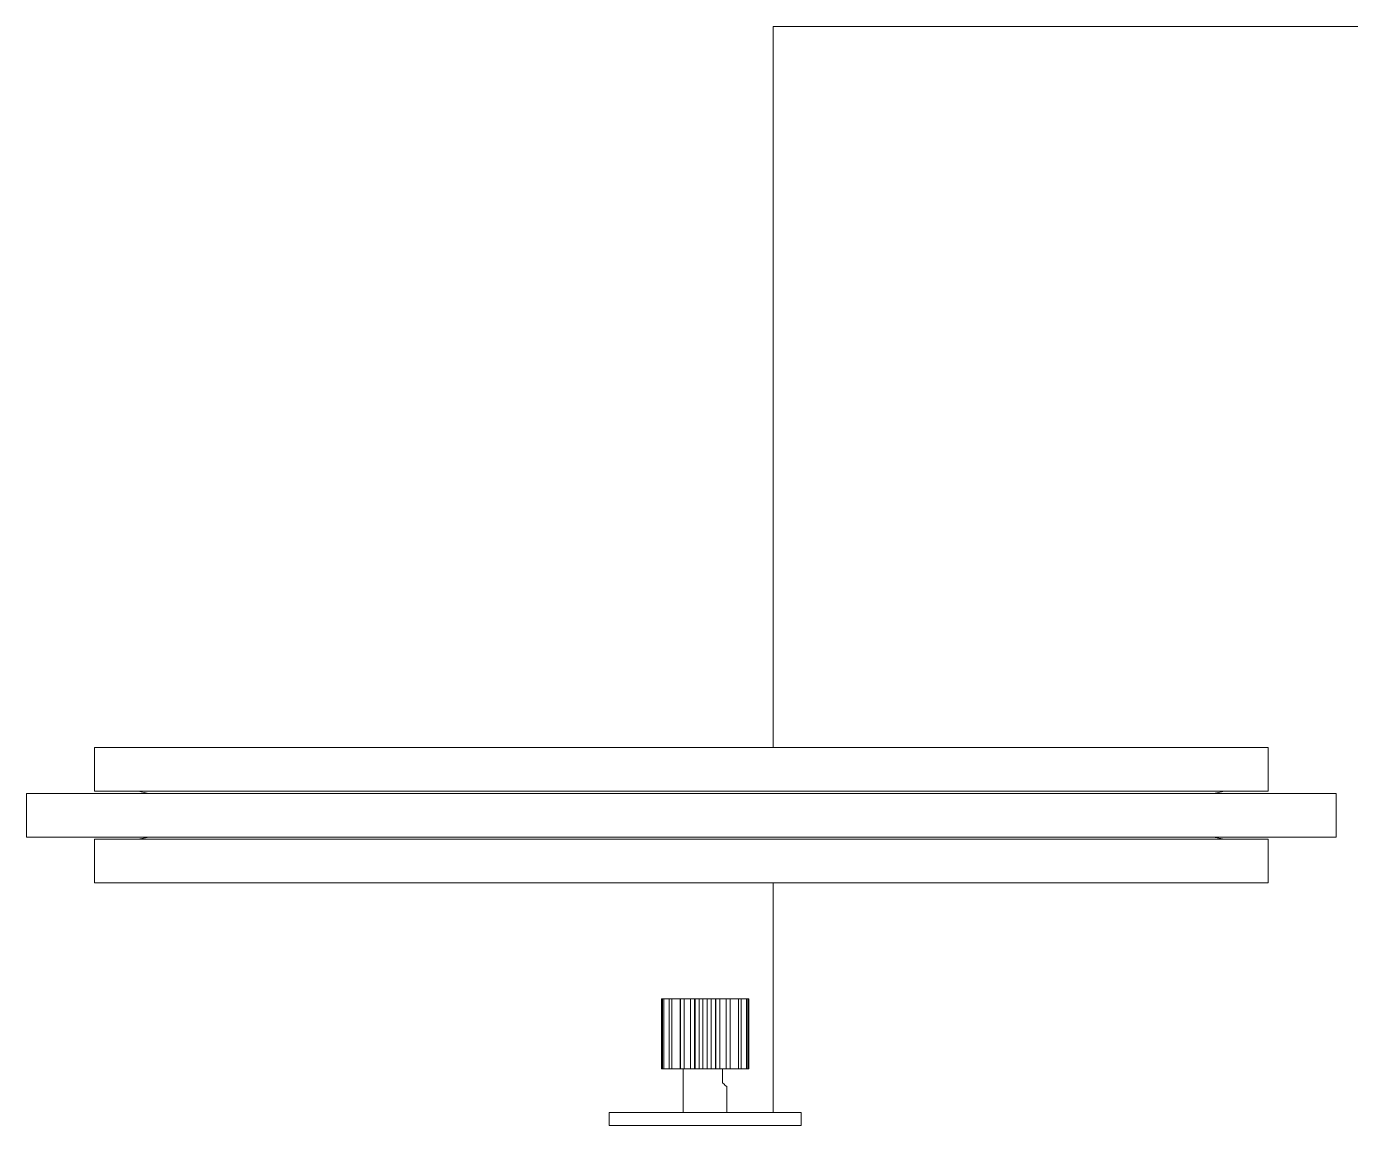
# Model space of a CAD drawing. Header units: millimetres. Extents: x -331 to 5585, y -2655 to 1513.
# Drawn here: x 2553.1 to 2704.8, y 514.8 to 640.7 of the extents above; entities that cross this region are included whole.
import ezdxf

# ---------------------------------------------------------------- set-up
doc = ezdxf.new("R2010")
doc.units = ezdxf.units.MM

msp = doc.modelspace()

# ---------------------------------------------------------------- linework, layer by layer
at = {"color": 7, "linetype": 'Continuous', "lineweight": 15}
for p, q in [((2853.57, 640.67), (2638.61, 640.67)), ((2638.61, 640.67), (2638.61, 558.05)), ((2560.89, 558.05), (2560.89, 553.05)), ((2695.31, 558.05), (2560.89, 558.05)), ((2695.31, 553.05), (2695.31, 558.05)), ((2553.1, 552.8), (2553.1, 547.8)), ((2553.1, 552.8), (2554.3, 552.8)), ((2554.3, 552.8), (2703.1, 552.8)), ((2695.31, 553.05), (2560.89, 553.05)), ((2703.1, 547.8), (2703.1, 552.8)), ((2553.1, 547.8), (2554.3, 547.8)), ((2554.3, 547.8), (2703.1, 547.8)), ((2560.89, 547.55), (2560.89, 542.55)), ((2695.31, 547.55), (2560.89, 547.55)), ((2695.31, 542.55), (2695.31, 547.55)), ((2695.31, 542.55), (2560.89, 542.55)), ((2638.61, 542.55), (2638.61, 516.25)), ((2625.84, 521.25), (2625.84, 529.25)), ((2625.84, 529.25), (2625.96, 529.25)), ((2625.96, 521.25), (2625.96, 529.25)), ((2626.1, 529.25), (2625.96, 529.25)), ((2626.1, 521.25), (2626.1, 529.25)), ((2626.1, 529.25), (2626.7, 529.25)), ((2626.7, 521.25), (2626.7, 529.25)), ((2627, 529.25), (2626.7, 529.25)), ((2627, 521.25), (2627, 529.25)), ((2627, 529.25), (2627.96, 529.25)), ((2627.96, 521.25), (2627.96, 529.25)), ((2627.99, 521.25), (2627.99, 529.25)), ((2628.42, 529.25), (2627.99, 529.25)), ((2628.42, 521.25), (2628.42, 529.25)), ((2628.42, 529.25), (2629.16, 529.25)), ((2629.16, 521.25), (2629.16, 529.25)), ((2629.16, 529.25), (2629.63, 529.25)), ((2629.61, 529.25), (2629.61, 521.25)), ((2629.67, 529.25), (2629.61, 529.25)), ((2629.67, 521.25), (2629.67, 529.25)), ((2630.16, 529.25), (2629.67, 529.25)), ((2630.16, 521.25), (2630.16, 529.25)), ((2630.16, 529.25), (2630.58, 529.25)), ((2630.58, 521.25), (2630.58, 529.25)), ((2630.58, 529.25), (2631.08, 529.25)), ((2631.08, 521.25), (2631.08, 529.25)), ((2631.51, 529.25), (2631.08, 529.25)), ((2631.51, 521.25), (2631.51, 529.25)), ((2632, 529.25), (2631.51, 529.25)), ((2632, 521.25), (2632, 529.25)), ((2632, 529.25), (2632.05, 529.25)), ((2632.04, 529.25), (2632.51, 529.25)), ((2632.05, 521.25), (2632.05, 529.25)), ((2632.51, 521.25), (2632.51, 529.25)), ((2633.25, 529.25), (2632.51, 529.25)), ((2633.25, 521.25), (2633.25, 529.25)), ((2633.68, 529.25), (2633.25, 529.25)), ((2633.68, 521.25), (2633.68, 529.25)), ((2633.71, 521.25), (2633.71, 529.25)), ((2634.67, 529.25), (2633.71, 529.25)), ((2634.67, 521.25), (2634.67, 529.25)), ((2634.97, 529.25), (2634.67, 529.25)), ((2634.97, 521.25), (2634.97, 529.25)), ((2635.57, 529.25), (2634.97, 529.25)), ((2635.57, 521.25), (2635.57, 529.25)), ((2635.71, 529.25), (2635.57, 529.25)), ((2635.71, 521.25), (2635.71, 529.25)), ((2635.83, 529.25), (2635.71, 529.25)), ((2635.83, 521.25), (2635.83, 529.25)), ((2625.84, 521.25), (2625.96, 521.25)), ((2626.1, 521.25), (2625.96, 521.25)), ((2626.1, 521.25), (2626.7, 521.25)), ((2627, 521.25), (2626.7, 521.25)), ((2627, 521.25), (2627.96, 521.25)), ((2628.42, 521.25), (2627.99, 521.25)), ((2628.33, 521.25), (2628.33, 516.25)), ((2628.42, 521.25), (2629.16, 521.25)), ((2629.16, 521.25), (2629.63, 521.25)), ((2629.67, 521.25), (2629.61, 521.25)), ((2630.16, 521.25), (2629.67, 521.25)), ((2630.16, 521.25), (2630.58, 521.25)), ((2630.58, 521.25), (2631.08, 521.25)), ((2631.51, 521.25), (2631.08, 521.25)), ((2632, 521.25), (2631.51, 521.25)), ((2632, 521.25), (2632.05, 521.25)), ((2632.04, 521.25), (2632.51, 521.25)), ((2633.25, 521.25), (2632.51, 521.25)), ((2632.83, 519.65), (2632.83, 521.25)), ((2633.68, 521.25), (2633.25, 521.25)), ((2634.67, 521.25), (2633.71, 521.25)), ((2634.97, 521.25), (2634.67, 521.25)), ((2635.57, 521.25), (2634.97, 521.25)), ((2635.71, 521.25), (2635.57, 521.25)), ((2635.83, 521.25), (2635.71, 521.25)), ((2633.33, 519.25), (2633.23, 519.25)), ((2633.33, 516.25), (2633.33, 519.25)), ((2619.83, 516.25), (2619.83, 514.75)), ((2641.83, 516.25), (2619.83, 516.25)), ((2641.83, 514.75), (2641.83, 516.25))]:
    msp.add_line(p, q, dxfattribs=at)
at = {"color": 8, "linetype": 'Continuous', "lineweight": 15}
msp.add_line((2619.83, 514.75), (2641.83, 514.75), dxfattribs=at)
at = {"color": 7, "linetype": 'Continuous', "lineweight": 15, "flags": 128}
for points in [[(2565.89, 553.05), (2566.94, 552.84), (2567.03, 552.8)], [(2689.17, 552.8), (2689.26, 552.84), (2690.31, 553.05)], [(2567.03, 547.8), (2566.94, 547.76), (2565.89, 547.55)], [(2690.31, 547.55), (2689.26, 547.76), (2689.17, 547.8)], [(2632.83, 519.65), (2633, 519.49), (2633.13, 519.35), (2633.23, 519.25)]]:
    msp.add_lwpolyline(points, dxfattribs=at)

doc.saveas('drawing.dxf')
